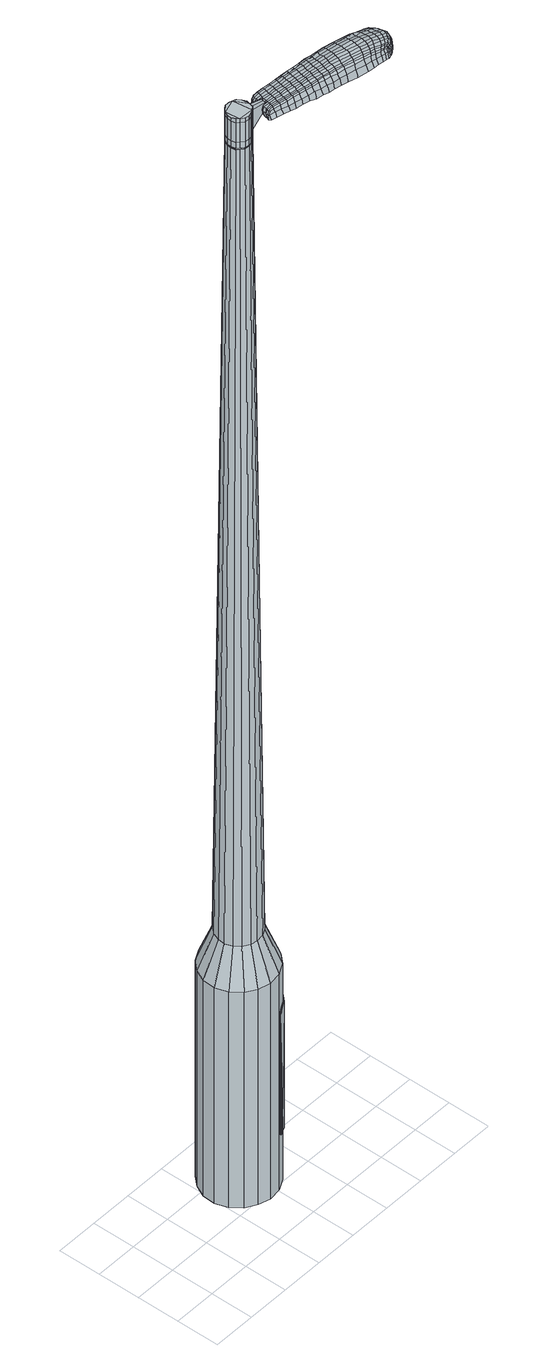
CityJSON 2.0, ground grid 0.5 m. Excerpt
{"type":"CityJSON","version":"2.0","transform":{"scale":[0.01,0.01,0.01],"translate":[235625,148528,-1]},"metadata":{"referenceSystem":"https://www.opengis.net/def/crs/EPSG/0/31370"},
"CityObjects":{
"object1":{"type":"GenericCityObject","attributes":{"cluster":119,"mean_distance_to_centroid":0.188,"new_centroid_x":235626.37,"new_centroid_y":148528.84,"mean_distance_to_camera":7.85,"H1":24.72,"H2":25.18,"Z_final":111.52,"cluster2":-1,"proj_x":235625.58,"proj_y":148532.4,"id_line":62579,"bearing_l":257.44,"distance":3.64,"orientation":"left","G_obj":347.44},"geometry":[{"type":"MultiSurface","lod":"2","boundaries":[[[0,1,2,3]],[[1,4,5,2]],[[4,6,7,5]],[[6,8,9,7]],[[8,10,11,9]],[[10,12,13,11]],[[12,14,15,13]],[[14,16,17,15]],[[16,18,19,17]],[[18,20,21,19]],[[20,22,23,21]],[[22,24,25,23]],[[24,26,27,25]],[[26,28,29,27]],[[28,30,31,29]],[[30,32,33,31]],[[32,34,35,33]],[[34,0,3,35]],[[36,37,38,39]],[[38,40,41,42]],[[41,43,42]],[[42,44,45,46]],[[45,47,46]],[[46,48,49,50]],[[49,51,50]],[[42,46,50,38]],[[50,52,39,38]],[[53,36,39]],[[2,5,7,35]],[[7,9,11,15]],[[11,13,15]],[[15,17,19,23]],[[19,21,23]],[[23,25,27,31]],[[27,29,31]],[[15,23,31,7]],[[31,33,35,7]],[[3,2,35]],[[1,0,54,55]],[[0,34,56,54]],[[34,32,57,56]],[[32,30,58,57]],[[30,28,59,58]],[[28,26,60,59]],[[26,24,61,60]],[[24,22,62,61]],[[22,20,63,62]],[[20,18,64,63]],[[18,16,65,64]],[[16,14,66,65]],[[14,12,67,66]],[[12,10,68,67]],[[10,8,69,68]],[[8,6,70,69]],[[6,4,71,70]],[[4,1,55,71]],[[55,54,72,73]],[[54,56,74,72]],[[56,57,75,74]],[[57,58,76,75]],[[58,59,77,76]],[[59,60,78,77]],[[60,61,79,78]],[[61,62,80,79]],[[62,63,81,80]],[[63,64,82,81]],[[64,65,83,82]],[[65,66,84,83]],[[66,67,85,84]],[[67,68,86,85]],[[68,69,87,86]],[[69,70,88,87]],[[70,71,89,88]],[[71,55,73,89]],[[72,90,91,92]],[[93,94,90,72]],[[75,95,94,93]],[[96,97,95,75]],[[77,98,97,96]],[[78,99,98,77]],[[100,101,99,78]],[[80,102,101,100]],[[81,103,102,80]],[[104,105,103,81]],[[106,107,105,104]],[[108,109,107,106]],[[110,111,109,108]],[[112,113,111,110]],[[114,115,113,112]],[[88,116,115,114]],[[89,117,116,88]],[[92,91,117,89]],[[118,119,120,121]],[[122,118,121,123]],[[124,122,123,125]],[[126,124,125,127]],[[128,126,127,129]],[[130,128,129,131]],[[132,130,131,133]],[[134,132,133,135]],[[136,134,135,137]],[[138,136,137,139]],[[140,138,139,141]],[[142,140,141,143]],[[144,142,143,145]],[[146,144,145,147]],[[148,146,147,149]],[[150,148,149,151]],[[73,72,92]],[[74,93,72]],[[74,75,93]],[[76,96,75]],[[76,77,96]],[[79,100,78]],[[79,80,100]],[[82,104,81]],[[82,83,106,104]],[[83,84,108,106]],[[84,85,110,108]],[[85,86,112,110]],[[86,87,114,112]],[[87,88,114]],[[73,92,89]],[[152,91,90]],[[152,117,91]],[[153,115,116]],[[153,154,113,115]],[[154,155,111,113]],[[155,156,109,111]],[[156,157,107,109]],[[157,158,105,107]],[[158,103,105]],[[159,101,102]],[[159,99,101]],[[160,97,98]],[[160,95,97]],[[161,94,95]],[[161,90,94]],[[39,52,150,162]],[[152,90,163,151]],[[53,39,162,119]],[[90,161,120,163]],[[36,53,119,118]],[[161,95,121,120]],[[37,36,118,122]],[[95,160,123,121]],[[38,37,122,124]],[[160,98,125,123]],[[40,38,124,126]],[[98,99,127,125]],[[41,40,126,128]],[[99,159,129,127]],[[43,41,128,130]],[[159,102,131,129]],[[42,43,130,132]],[[102,103,133,131]],[[44,42,132,134]],[[103,158,135,133]],[[45,44,134,136]],[[158,157,137,135]],[[47,45,136,138]],[[157,156,139,137]],[[46,47,138,140]],[[156,155,141,139]],[[48,46,140,142]],[[155,154,143,141]],[[49,48,142,144]],[[154,153,145,143]],[[51,49,144,146]],[[153,116,147,145]],[[50,51,146,148]],[[116,117,149,147]],[[52,50,148,150]],[[117,152,151,149]],[[150,151,164,165]],[[151,163,166,164]],[[163,120,167,166]],[[120,119,168,167]],[[119,162,169,168]],[[162,150,165,169]],[[170,171,172,173]],[[174,170,173,175]],[[170,174,176,177]],[[171,170,177,178]],[[179,180,181,182]],[[183,179,182,184]],[[179,183,185,186]],[[180,179,186,187]],[[188,189,190,191]],[[192,188,191,193]],[[188,192,194,195]],[[189,188,195,196]],[[197,198,199,200]],[[201,197,200,202]],[[197,201,203,204]],[[198,197,204,205]],[[206,207,208,209]],[[210,206,209,211]],[[206,210,212,213]],[[207,206,213,214]],[[215,216,217,218]],[[219,215,218,220]],[[215,219,221,222]],[[216,215,222,223]],[[224,225,226,227]],[[216,224,227,217]],[[224,216,223,228]],[[225,224,228,229]],[[230,231,232,233]],[[225,230,233,226]],[[230,225,229,234]],[[231,230,234,235]],[[236,174,175,237]],[[231,236,237,232]],[[236,231,235,238]],[[174,236,238,176]],[[239,240,241,242]],[[243,239,242,244]],[[239,243,245,246]],[[240,239,246,247]],[[248,249,250,251]],[[240,248,251,241]],[[248,240,247,252]],[[249,248,252,253]],[[254,255,256,257]],[[249,254,257,250]],[[254,249,253,258]],[[255,254,258,259]],[[260,261,262,263]],[[255,260,263,256]],[[260,255,259,264]],[[261,260,264,265]],[[266,171,178,267]],[[261,266,267,262]],[[266,261,265,268]],[[171,266,268,172]],[[269,270,271,272]],[[273,269,272,274]],[[269,273,275,276]],[[270,269,276,277]],[[278,279,280,281]],[[270,278,281,271]],[[278,270,277,282]],[[279,278,282,283]],[[284,285,286,287]],[[279,284,287,280]],[[284,279,283,288]],[[285,284,288,289]],[[290,183,184,291]],[[285,290,291,286]],[[290,285,289,292]],[[183,290,292,185]],[[293,294,295,296]],[[297,293,296,298]],[[293,297,299,300]],[[294,293,300,301]],[[302,303,304,305]],[[294,302,305,295]],[[302,294,301,306]],[[303,302,306,307]],[[308,309,310,311]],[[303,308,311,304]],[[308,303,307,312]],[[309,308,312,313]],[[314,315,316,317]],[[309,314,317,310]],[[314,309,313,318]],[[315,314,318,319]],[[320,180,187,321]],[[315,320,321,316]],[[320,315,319,322]],[[180,320,322,181]],[[323,209,208,324]],[[325,323,324,326]],[[323,325,327,328]],[[209,323,328,211]],[[329,325,326,330]],[[331,329,330,332]],[[329,331,333,334]],[[325,329,334,327]],[[335,331,332,336]],[[337,335,336,338]],[[335,337,339,340]],[[331,335,340,333]],[[341,337,338,342]],[[343,341,342,344]],[[341,343,345,346]],[[337,341,346,339]],[[347,343,344,348]],[[198,347,348,199]],[[347,198,205,349]],[[343,347,349,345]],[[350,351,196,195]],[[352,350,195,194]],[[350,352,353,354]],[[351,350,354,355]],[[356,357,355,354]],[[358,356,354,353]],[[356,358,359,360]],[[357,356,360,361]],[[362,363,361,360]],[[364,362,360,359]],[[362,364,365,366]],[[363,362,366,367]],[[368,369,367,366]],[[370,368,366,365]],[[368,370,203,201]],[[369,368,201,202]],[[371,372,373,374]],[[273,371,374,275]],[[371,273,274,375]],[[372,371,375,376]],[[377,192,193,378]],[[372,377,378,373]],[[377,372,376,379]],[[192,377,379,194]],[[380,381,382,383]],[[219,380,383,221]],[[380,219,220,384]],[[381,380,384,385]],[[386,387,388,389]],[[381,386,389,382]],[[386,381,385,390]],[[387,386,390,391]],[[392,189,196,393]],[[387,392,393,388]],[[392,387,391,394]],[[189,392,394,190]],[[395,396,397,398]],[[177,395,398,178]],[[395,177,176,399]],[[396,395,399,400]],[[401,402,403,404]],[[396,401,404,397]],[[401,396,400,405]],[[402,401,405,406]],[[407,200,199,408]],[[402,407,408,403]],[[407,402,406,409]],[[200,407,409,202]],[[410,411,412,413]],[[182,410,413,184]],[[410,182,181,414]],[[411,410,414,415]],[[416,204,203,417]],[[411,416,417,412]],[[416,411,415,418]],[[204,416,418,205]],[[419,420,421,422]],[[297,419,422,299]],[[419,297,298,423]],[[420,419,423,424]],[[425,210,211,426]],[[420,425,426,421]],[[425,420,424,427]],[[210,425,427,212]],[[428,429,430,431]],[[243,428,431,245]],[[428,243,244,432]],[[429,428,432,433]],[[434,435,436,437]],[[429,434,437,430]],[[434,429,433,438]],[[435,434,438,439]],[[440,207,214,441]],[[435,440,441,436]],[[440,435,439,442]],[[207,440,442,208]],[[443,444,433,432]],[[242,443,432,244]],[[443,242,241,445]],[[444,443,445,446]],[[447,448,439,438]],[[444,447,438,433]],[[447,444,446,449]],[[448,447,449,450]],[[451,324,208,442]],[[448,451,442,439]],[[451,448,450,452]],[[324,451,452,326]],[[453,454,455,456]],[[300,453,456,301]],[[453,300,299,422]],[[454,453,422,421]],[[457,328,327,458]],[[454,457,458,455]],[[457,454,421,426]],[[328,457,426,211]],[[459,460,446,445]],[[251,459,445,241]],[[459,251,250,461]],[[460,459,461,462]],[[463,464,450,449]],[[460,463,449,446]],[[463,460,462,465]],[[464,463,465,466]],[[467,330,326,452]],[[464,467,452,450]],[[467,464,466,468]],[[330,467,468,332]],[[469,470,471,472]],[[306,469,472,307]],[[469,306,301,456]],[[470,469,456,455]],[[473,334,333,474]],[[470,473,474,471]],[[473,470,455,458]],[[334,473,458,327]],[[475,476,462,461]],[[257,475,461,250]],[[475,257,256,477]],[[476,475,477,478]],[[479,480,466,465]],[[476,479,465,462]],[[479,476,478,481]],[[480,479,481,482]],[[483,336,332,468]],[[480,483,468,466]],[[483,480,482,484]],[[336,483,484,338]],[[485,486,487,488]],[[312,485,488,313]],[[485,312,307,472]],[[486,485,472,471]],[[489,340,339,490]],[[486,489,490,487]],[[489,486,471,474]],[[340,489,474,333]],[[491,492,478,477]],[[263,491,477,256]],[[491,263,262,493]],[[492,491,493,494]],[[495,496,482,481]],[[492,495,481,478]],[[495,492,494,497]],[[496,495,497,498]],[[499,342,338,484]],[[496,499,484,482]],[[499,496,498,500]],[[342,499,500,344]],[[501,502,503,504]],[[318,501,504,319]],[[501,318,313,488]],[[502,501,488,487]],[[505,346,345,506]],[[502,505,506,503]],[[505,502,487,490]],[[346,505,490,339]],[[507,508,494,493]],[[267,507,493,262]],[[507,267,178,398]],[[508,507,398,397]],[[509,510,498,497]],[[508,509,497,494]],[[509,508,397,404]],[[510,509,404,403]],[[511,348,344,500]],[[510,511,500,498]],[[511,510,403,408]],[[348,511,408,199]],[[512,513,415,414]],[[322,512,414,181]],[[512,322,319,504]],[[513,512,504,503]],[[514,349,205,418]],[[513,514,418,415]],[[514,513,503,506]],[[349,514,506,345]],[[515,516,376,375]],[[272,515,375,274]],[[515,272,271,517]],[[516,515,517,518]],[[519,352,194,379]],[[516,519,379,376]],[[519,516,518,520]],[[352,519,520,353]],[[521,522,523,524]],[[222,521,524,223]],[[521,222,221,383]],[[522,521,383,382]],[[525,526,527,528]],[[522,525,528,523]],[[525,522,382,389]],[[526,525,389,388]],[[529,351,355,530]],[[526,529,530,527]],[[529,526,388,393]],[[351,529,393,196]],[[531,532,518,517]],[[281,531,517,271]],[[531,281,280,533]],[[532,531,533,534]],[[535,358,353,520]],[[532,535,520,518]],[[535,532,534,536]],[[358,535,536,359]],[[537,538,539,540]],[[228,537,540,229]],[[537,228,223,524]],[[538,537,524,523]],[[541,542,543,544]],[[538,541,544,539]],[[541,538,523,528]],[[542,541,528,527]],[[545,357,361,546]],[[542,545,546,543]],[[545,542,527,530]],[[357,545,530,355]],[[547,548,534,533]],[[287,547,533,280]],[[547,287,286,549]],[[548,547,549,550]],[[551,364,359,536]],[[548,551,536,534]],[[551,548,550,552]],[[364,551,552,365]],[[553,554,555,556]],[[234,553,556,235]],[[553,234,229,540]],[[554,553,540,539]],[[557,558,559,560]],[[554,557,560,555]],[[557,554,539,544]],[[558,557,544,543]],[[561,363,367,562]],[[558,561,562,559]],[[561,558,543,546]],[[363,561,546,361]],[[563,564,550,549]],[[291,563,549,286]],[[563,291,184,413]],[[564,563,413,412]],[[565,370,365,552]],[[564,565,552,550]],[[565,564,412,417]],[[370,565,417,203]],[[566,567,400,399]],[[238,566,399,176]],[[566,238,235,556]],[[567,566,556,555]],[[568,569,406,405]],[[567,568,405,400]],[[568,567,555,560]],[[569,568,560,559]],[[570,369,202,409]],[[569,570,409,406]],[[570,569,559,562]],[[369,570,562,367]],[[571,572,573,574]],[[574,573,575,576]],[[577,575,573,578]],[[578,573,572,579]],[[580,581,582,583]],[[583,582,584,585]],[[586,584,582,587]],[[587,582,581,588]],[[589,590,591,592]],[[592,591,593,594]],[[595,593,591,596]],[[596,591,590,597]],[[598,599,600,601]],[[601,600,602,603]],[[604,602,600,605]],[[605,600,599,606]],[[607,608,609,610]],[[610,609,611,612]],[[613,611,609,614]],[[614,609,608,615]],[[616,617,618,619]],[[619,618,620,621]],[[622,620,618,623]],[[623,618,617,624]],[[625,626,627,628]],[[628,627,617,616]],[[624,617,627,629]],[[629,627,626,630]],[[631,632,633,634]],[[634,633,626,625]],[[630,626,633,635]],[[635,633,632,636]],[[576,575,637,638]],[[638,637,632,631]],[[636,632,637,639]],[[639,637,575,577]],[[640,641,642,643]],[[643,642,644,645]],[[646,644,642,647]],[[647,642,641,648]],[[649,650,651,652]],[[652,651,641,640]],[[648,641,651,653]],[[653,651,650,654]],[[655,656,657,658]],[[658,657,650,649]],[[654,650,657,659]],[[659,657,656,660]],[[661,662,663,664]],[[664,663,656,655]],[[660,656,663,665]],[[665,663,662,666]],[[579,572,667,668]],[[668,667,662,661]],[[666,662,667,669]],[[669,667,572,571]],[[670,671,672,673]],[[673,672,674,675]],[[676,674,672,677]],[[677,672,671,678]],[[679,680,681,682]],[[682,681,671,670]],[[678,671,681,683]],[[683,681,680,684]],[[685,686,687,688]],[[688,687,680,679]],[[684,680,687,689]],[[689,687,686,690]],[[585,584,691,692]],[[692,691,686,685]],[[690,686,691,693]],[[693,691,584,586]],[[694,695,696,697]],[[697,696,698,699]],[[700,698,696,701]],[[701,696,695,702]],[[703,704,705,706]],[[706,705,695,694]],[[702,695,705,707]],[[707,705,704,708]],[[709,710,711,712]],[[712,711,704,703]],[[708,704,711,713]],[[713,711,710,714]],[[715,716,717,718]],[[718,717,710,709]],[[714,710,717,719]],[[719,717,716,720]],[[588,581,721,722]],[[722,721,716,715]],[[720,716,721,723]],[[723,721,581,580]],[[607,610,724,725]],[[725,724,726,727]],[[728,726,724,729]],[[729,724,610,612]],[[727,726,730,731]],[[731,730,732,733]],[[734,732,730,735]],[[735,730,726,728]],[[733,732,736,737]],[[737,736,738,739]],[[740,738,736,741]],[[741,736,732,734]],[[739,738,742,743]],[[743,742,744,745]],[[746,744,742,747]],[[747,742,738,740]],[[745,744,748,749]],[[749,748,599,598]],[[606,599,748,750]],[[750,748,744,746]],[[597,751,752,596]],[[596,752,753,595]],[[754,753,752,755]],[[755,752,751,756]],[[756,757,758,755]],[[755,758,759,754]],[[760,759,758,761]],[[761,758,757,762]],[[762,763,764,761]],[[761,764,765,760]],[[766,765,764,767]],[[767,764,763,768]],[[768,769,770,767]],[[767,770,771,766]],[[604,771,770,602]],[[602,770,769,603]],[[772,773,774,775]],[[775,774,674,676]],[[675,674,774,776]],[[776,774,773,777]],[[594,593,778,779]],[[779,778,773,772]],[[777,773,778,780]],[[780,778,593,595]],[[781,782,783,784]],[[784,783,620,622]],[[621,620,783,785]],[[785,783,782,786]],[[787,788,789,790]],[[790,789,782,781]],[[786,782,789,791]],[[791,789,788,792]],[[597,590,793,794]],[[794,793,788,787]],[[792,788,793,795]],[[795,793,590,589]],[[796,797,798,799]],[[799,798,578,579]],[[577,578,798,800]],[[800,798,797,801]],[[802,803,804,805]],[[805,804,797,796]],[[801,797,804,806]],[[806,804,803,807]],[[598,601,808,809]],[[809,808,803,802]],[[807,803,808,810]],[[810,808,601,603]],[[811,812,813,814]],[[814,813,583,585]],[[580,583,813,815]],[[815,813,812,816]],[[604,605,817,818]],[[818,817,812,811]],[[816,812,817,819]],[[819,817,605,606]],[[820,821,822,823]],[[823,822,698,700]],[[699,698,822,824]],[[824,822,821,825]],[[612,611,826,827]],[[827,826,821,820]],[[825,821,826,828]],[[828,826,611,613]],[[829,830,831,646]],[[831,644,646]],[[645,644,831,832]],[[832,831,830,833]],[[834,835,836,837]],[[837,836,830,829]],[[833,830,836,838]],[[838,836,835,839]],[[615,608,840,841]],[[841,840,835,834]],[[839,835,840,842]],[[842,840,608,607]],[[833,843,844,832]],[[832,844,643,645]],[[640,643,844,845]],[[845,844,843,846]],[[839,847,848,838]],[[838,848,843,833]],[[846,843,848,849]],[[849,848,847,850]],[[607,725,851,842]],[[842,851,847,839]],[[850,847,851,852]],[[852,851,725,727]],[[853,854,855,856]],[[856,855,701,702]],[[700,701,855,823]],[[823,855,854,820]],[[728,729,857,858]],[[858,857,854,853]],[[820,854,857,827]],[[827,857,729,612]],[[846,859,860,845]],[[845,860,652,640]],[[649,652,860,861]],[[861,860,859,862]],[[850,863,864,849]],[[849,864,859,846]],[[862,859,864,865]],[[865,864,863,866]],[[727,731,867,852]],[[852,867,863,850]],[[866,863,867,868]],[[868,867,731,733]],[[869,870,871,872]],[[872,871,707,708]],[[702,707,871,856]],[[856,871,870,853]],[[734,735,873,874]],[[874,873,870,869]],[[853,870,873,858]],[[858,873,735,728]],[[862,875,876,861]],[[861,876,658,649]],[[655,658,876,877]],[[877,876,875,878]],[[866,879,880,865]],[[865,880,875,862]],[[878,875,880,881]],[[881,880,879,882]],[[733,737,883,868]],[[868,883,879,866]],[[882,879,883,884]],[[884,883,737,739]],[[885,886,887,888]],[[888,887,713,714]],[[708,713,887,872]],[[872,887,886,869]],[[740,741,889,890]],[[890,889,886,885]],[[869,886,889,874]],[[874,889,741,734]],[[878,891,892,877]],[[877,892,664,655]],[[661,664,892,893]],[[893,892,891,894]],[[882,895,896,881]],[[881,896,891,878]],[[894,891,896,897]],[[897,896,895,898]],[[739,743,899,884]],[[884,899,895,882]],[[898,895,899,900]],[[900,899,743,745]],[[901,902,903,904]],[[904,903,719,720]],[[714,719,903,888]],[[888,903,902,885]],[[746,747,905,906]],[[906,905,902,901]],[[885,902,905,890]],[[890,905,747,740]],[[894,907,908,893]],[[893,908,668,661]],[[579,668,908,799]],[[799,908,907,796]],[[898,909,910,897]],[[897,910,907,894]],[[796,907,910,805]],[[805,910,909,802]],[[745,749,911,900]],[[900,911,909,898]],[[802,909,911,809]],[[809,911,749,598]],[[816,912,913,815]],[[815,913,723,580]],[[720,723,913,904]],[[904,913,912,901]],[[606,750,914,819]],[[819,914,912,816]],[[901,912,914,906]],[[906,914,750,746]],[[777,915,916,776]],[[776,916,673,675]],[[670,673,916,917]],[[917,916,915,918]],[[595,753,919,780]],[[780,919,915,777]],[[918,915,919,920]],[[920,919,753,754]],[[921,922,923,924]],[[924,923,623,624]],[[622,623,923,784]],[[784,923,922,781]],[[925,926,927,928]],[[928,927,922,921]],[[781,922,927,790]],[[790,927,926,787]],[[756,751,929,930]],[[930,929,926,925]],[[787,926,929,794]],[[794,929,751,597]],[[918,931,932,917]],[[917,932,682,670]],[[679,682,932,933]],[[933,932,931,934]],[[754,759,935,920]],[[920,935,931,918]],[[934,931,935,936]],[[936,935,759,760]],[[937,938,939,940]],[[940,939,629,630]],[[624,629,939,924]],[[924,939,938,921]],[[941,942,943,944]],[[944,943,938,937]],[[921,938,943,928]],[[928,943,942,925]],[[762,757,945,946]],[[946,945,942,941]],[[925,942,945,930]],[[930,945,757,756]],[[934,947,948,933]],[[933,948,688,679]],[[685,688,948,949]],[[949,948,947,950]],[[760,765,951,936]],[[936,951,947,934]],[[950,947,951,952]],[[952,951,765,766]],[[953,954,955,956]],[[956,955,635,636]],[[630,635,955,940]],[[940,955,954,937]],[[957,958,959,960]],[[960,959,954,953]],[[937,954,959,944]],[[944,959,958,941]],[[768,763,961,962]],[[962,961,958,957]],[[941,958,961,946]],[[946,961,763,762]],[[950,963,964,949]],[[949,964,692,685]],[[585,692,964,814]],[[814,964,963,811]],[[766,771,965,952]],[[952,965,963,950]],[[811,963,965,818]],[[818,965,771,604]],[[801,966,967,800]],[[800,967,639,577]],[[636,639,967,956]],[[956,967,966,953]],[[807,968,969,806]],[[806,969,966,801]],[[953,966,969,960]],[[960,969,968,957]],[[603,769,970,810]],[[810,970,968,807]],[[957,968,970,962]],[[962,970,769,768]],[[571,574,173,172]],[[574,576,175,173]],[[586,587,186,185]],[[587,588,187,186]],[[589,592,191,190]],[[592,594,193,191]],[[613,614,213,212]],[[614,615,214,213]],[[616,619,218,217]],[[619,621,220,218]],[[625,628,227,226]],[[628,616,217,227]],[[631,634,233,232]],[[634,625,226,233]],[[576,638,237,175]],[[638,631,232,237]],[[646,647,246,245]],[[647,648,247,246]],[[648,653,252,247]],[[653,654,253,252]],[[654,659,258,253]],[[659,660,259,258]],[[660,665,264,259]],[[665,666,265,264]],[[666,669,268,265]],[[669,571,172,268]],[[676,677,276,275]],[[677,678,277,276]],[[678,683,282,277]],[[683,684,283,282]],[[684,689,288,283]],[[689,690,289,288]],[[690,693,292,289]],[[693,586,185,292]],[[694,697,296,295]],[[697,699,298,296]],[[703,706,305,304]],[[706,694,295,305]],[[709,712,311,310]],[[712,703,304,311]],[[715,718,317,316]],[[718,709,310,317]],[[588,722,321,187]],[[722,715,316,321]],[[772,775,374,373]],[[775,676,275,374]],[[594,779,378,193]],[[779,772,373,378]],[[621,785,384,220]],[[785,786,385,384]],[[786,791,390,385]],[[791,792,391,390]],[[792,795,394,391]],[[795,589,190,394]],[[699,824,423,298]],[[824,825,424,423]],[[825,828,427,424]],[[828,613,212,427]],[[829,646,431,430]],[[646,245,431]],[[834,837,437,436]],[[837,829,430,437]],[[615,841,441,214]],[[841,834,436,441]],[[971,972,973,974]],[[975,976,974,973]],[[977,978,979,980]],[[981,982,983,984]],[[972,985,986,973]],[[987,975,973,986]],[[988,977,980,989]],[[990,991,982,981]],[[985,992,993,986]],[[993,994,987,986]],[[995,988,989,996]],[[997,991,990,998]],[[992,999,1000,993]],[[1000,1001,994,993]],[[1002,995,996,1003]],[[1004,997,998,1005]],[[1006,1007,1008,1009]],[[1010,1011,1007,1006]],[[1010,1012,1013,1011]],[[1012,1014,1015,1013]],[[1016,1017,1018,1019]],[[1020,1021,1017,1016]],[[1022,1023,1021,1020]],[[1024,1025,1023,1022]],[[1019,1008,1007,1016]],[[1016,1007,1011,1020]],[[1011,1013,1022,1020]],[[1013,1015,1024,1022]],[[980,979,976,975]],[[989,980,975,987]],[[994,996,989,987]],[[1001,1003,996,994]],[[981,984,978,977]],[[990,981,977,988]],[[998,990,988,995]],[[1005,998,995,1002]],[[982,1006,1009,983]],[[991,1010,1006,982]],[[1012,1010,991,997]],[[1014,1012,997,1004]],[[1026,1027,1028,1029]],[[1028,1030,1031,1032]],[[1028,1032,1033,1034]],[[1028,1034,1029]],[[1035,1026,1029,1036]],[[1037,1036,1029,1038]],[[1039,1038,1029]],[[1040,1028,1027,1041]],[[1042,1040,1041,1043]],[[1044,1042,1043,1045]],[[1046,1044,1045,1047]],[[1048,1046,1047,1049]],[[1049,1050,1051,1052]],[[1049,1052,1053,1054]],[[1049,1054,1055,1056]],[[1055,1057,1058,1059]],[[1055,1059,1060,1061]],[[1055,1061,1056]],[[1049,1056,1048]],[[1062,1063,1027,1026]],[[1064,1065,1030,1028]],[[1066,1067,1039,1029]],[[1063,1068,1041,1027]],[[1069,1064,1028,1040]],[[1068,1070,1043,1041]],[[1071,1069,1040,1042]],[[1070,1072,1045,1043]],[[1073,1071,1042,1044]],[[1072,1074,1047,1045]],[[1075,1073,1044,1046]],[[1074,1076,1049,1047]],[[1077,1075,1046,1048]],[[1076,1078,1050,1049]],[[1079,1080,1057,1055]],[[1081,1077,1048,1056]],[[1051,1050,1078,1082]],[[1052,1051,1082,1083]],[[1053,1052,1083,1084]],[[1054,1053,1084,1085]],[[1055,1054,1085,1079]],[[1086,1062,1026,1035]],[[1087,1086,1035,1036]],[[1088,1087,1036,1037]],[[1089,1088,1037,1038]],[[1067,1089,1038,1039]],[[1031,1030,1065,1090]],[[1058,1057,1080,1091]],[[1032,1031,1090,1092]],[[1033,1032,1092,1093]],[[1034,1033,1093,1094]],[[1029,1034,1094,1066]],[[1059,1058,1091,1095]],[[1060,1059,1095,1096]],[[1061,1060,1096,1097]],[[1056,1061,1097,1081]]]}]}
},
"vertices":[
[181,76,384],[175,63,384],[175,63,96],[181,76,96],[165,52,384],[165,52,96],[152,45,384],[152,45,96],[137,43,384],[137,43,96],[123,47,384],[123,47,96],[111,54,384],[111,54,96],[102,66,384],[102,66,96],[97,80,384],[97,80,96],[98,95,384],[98,95,96],[104,108,384],[104,108,96],[114,119,384],[114,119,96],[127,126,384],[127,126,96],[141,128,384],[141,128,96],[156,125,384],[156,125,96],[168,117,384],[168,117,96],[177,105,384],[177,105,96],[181,91,384],[181,91,96],[151,92,1524],[148,96,1524],[144,98,1524],[152,83,1524],[140,99,1524],[135,99,1524],[128,93,1524],[131,96,1524],[126,89,1524],[126,84,1524],[130,76,1524],[127,79,1524],[134,73,1524],[139,72,1524],[147,75,1524],[143,73,1524],[151,78,1524],[153,87,1524],[164,80,429],[161,72,429],[164,89,429],[162,97,429],[156,104,429],[149,109,429],[140,111,429],[132,110,429],[124,106,429],[118,99,429],[115,91,429],[114,82,429],[117,74,429],[122,67,429],[130,62,429],[138,61,429],[147,62,429],[155,66,429],[152,83,1483],[151,78,1483],[153,87,1483],[151,92,1483],[148,96,1483],[144,98,1483],[140,99,1483],[135,99,1483],[131,96,1483],[128,93,1483],[126,89,1483],[126,84,1483],[127,79,1483],[130,76,1483],[134,73,1483],[139,72,1483],[143,73,1483],[147,75,1483],[152,83,1485],[150,79,1485],[150,79,1483],[152,87,1483],[152,87,1485],[151,92,1485],[148,95,1483],[148,95,1485],[144,98,1485],[140,99,1485],[135,98,1483],[135,98,1485],[131,96,1485],[128,93,1485],[127,88,1483],[127,88,1485],[127,84,1483],[127,84,1485],[128,80,1483],[128,80,1485],[131,76,1483],[131,76,1485],[134,74,1483],[134,74,1485],[139,73,1483],[139,73,1485],[143,73,1485],[147,75,1485],[151,92,1519],[153,87,1519],[153,87,1493],[151,92,1493],[148,96,1519],[148,96,1493],[144,98,1519],[144,98,1493],[140,99,1519],[140,99,1493],[135,99,1519],[135,99,1493],[131,96,1519],[131,96,1493],[128,93,1519],[128,93,1493],[126,89,1519],[126,89,1493],[126,84,1519],[126,84,1493],[127,79,1519],[127,79,1493],[130,76,1519],[130,76,1493],[134,73,1519],[134,73,1493],[139,72,1519],[139,72,1493],[143,73,1519],[143,73,1493],[147,75,1519],[147,75,1493],[151,78,1519],[151,78,1493],[151,78,1485],[139,72,1485],[134,73,1485],[130,76,1485],[127,79,1485],[126,84,1485],[126,89,1485],[135,99,1485],[148,96,1485],[153,87,1485],[152,83,1519],[152,83,1493],[170,76,1513],[170,76,1518],[171,79,1513],[171,82,1513],[171,82,1518],[171,79,1518],[239,43,1519],[232,45,1518],[233,44,1509],[240,42,1510],[247,41,1519],[248,40,1510],[246,43,1526],[238,45,1525],[231,47,1525],[247,81,1519],[240,82,1518],[239,81,1525],[246,80,1525],[256,79,1519],[255,78,1526],[257,81,1510],[249,82,1510],[242,84,1509],[315,48,1519],[314,44,1519],[315,44,1513],[316,48,1513],[315,52,1519],[316,52,1513],[313,52,1524],[314,48,1524],[313,45,1524],[243,64,1530],[236,66,1529],[235,62,1529],[242,61,1530],[252,62,1531],[251,59,1531],[253,66,1530],[244,68,1530],[236,69,1529],[164,81,1512],[163,79,1512],[165,79,1517],[165,81,1517],[165,84,1512],[166,84,1517],[166,84,1506],[165,81,1506],[164,78,1506],[297,32,1519],[294,32,1519],[294,31,1512],[297,30,1512],[299,32,1518],[300,31,1512],[299,33,1522],[297,33,1523],[293,34,1524],[289,33,1519],[283,34,1519],[284,32,1512],[289,31,1512],[289,34,1524],[283,35,1525],[277,35,1519],[270,36,1519],[271,34,1511],[278,33,1511],[277,36,1526],[269,38,1526],[258,39,1519],[259,37,1510],[258,40,1526],[168,64,1513],[175,62,1513],[174,63,1518],[167,65,1517],[162,66,1512],[163,66,1516],[163,64,1506],[168,62,1507],[176,60,1507],[182,59,1514],[189,57,1515],[189,59,1520],[182,61,1519],[183,58,1507],[190,56,1507],[197,55,1515],[204,53,1516],[203,55,1522],[196,57,1521],[197,54,1508],[205,52,1508],[211,51,1517],[218,49,1517],[217,51,1524],[210,53,1523],[212,49,1508],[219,47,1509],[225,47,1518],[224,49,1524],[226,45,1509],[305,67,1519],[302,68,1519],[302,67,1524],[305,65,1523],[308,66,1518],[307,65,1522],[309,67,1512],[307,68,1512],[303,69,1512],[298,69,1519],[292,71,1519],[291,70,1525],[297,68,1524],[299,70,1512],[294,72,1512],[286,73,1519],[279,75,1519],[278,73,1526],[285,71,1526],[288,74,1511],[280,76,1511],[267,77,1519],[266,76,1526],[269,78,1510],[174,93,1513],[182,92,1513],[183,93,1507],[176,94,1507],[169,94,1512],[170,95,1506],[170,93,1516],[174,92,1517],[181,91,1518],[189,91,1514],[197,90,1515],[198,91,1507],[191,92,1507],[188,90,1519],[196,88,1520],[204,88,1515],[211,87,1516],[213,88,1508],[206,89,1508],[203,87,1521],[210,86,1522],[219,86,1517],[226,85,1517],[228,86,1509],[220,87,1508],[218,85,1523],[225,83,1524],[233,84,1518],[235,85,1509],[232,82,1524],[170,80,1519],[170,77,1519],[178,78,1520],[177,76,1520],[178,81,1520],[171,83,1519],[185,77,1522],[184,74,1522],[192,75,1523],[192,72,1523],[193,78,1523],[186,80,1521],[200,73,1524],[199,71,1524],[207,72,1525],[206,69,1525],[207,75,1525],[200,77,1524],[214,70,1526],[213,67,1526],[221,69,1527],[221,66,1527],[222,72,1527],[215,74,1526],[228,67,1528],[228,64,1528],[229,71,1528],[311,49,1527],[310,45,1527],[311,53,1526],[306,54,1527],[306,50,1528],[305,46,1528],[300,51,1529],[299,48,1529],[300,56,1528],[293,57,1530],[293,53,1530],[292,49,1530],[286,55,1531],[285,51,1531],[286,59,1530],[277,61,1531],[277,57,1531],[276,53,1531],[264,59,1531],[264,56,1531],[265,63,1531],[309,64,1518],[311,62,1519],[312,62,1513],[311,65,1513],[308,64,1523],[310,61,1523],[313,57,1519],[314,57,1513],[312,57,1524],[302,32,1518],[304,34,1518],[303,34,1523],[300,34,1523],[302,31,1513],[305,33,1513],[307,35,1519],[310,38,1519],[309,39,1524],[306,36,1523],[308,35,1513],[311,38,1513],[313,41,1519],[311,41,1524],[314,41,1513],[238,47,1528],[239,49,1528],[232,50,1528],[231,49,1527],[247,45,1528],[247,46,1529],[240,51,1529],[240,54,1530],[233,56,1529],[233,53,1528],[248,49,1529],[249,52,1530],[241,58,1530],[234,59,1529],[250,55,1531],[245,78,1528],[245,76,1529],[254,74,1529],[254,77,1528],[238,80,1527],[238,77,1528],[244,72,1529],[253,70,1530],[237,73,1528],[167,93,1512],[166,91,1512],[167,90,1517],[168,92,1517],[168,94,1506],[167,92,1506],[165,88,1512],[167,87,1517],[166,88,1506],[161,67,1512],[161,69,1512],[162,68,1506],[161,66,1506],[162,67,1517],[162,69,1517],[162,71,1512],[162,74,1512],[163,73,1506],[162,70,1506],[163,71,1517],[163,74,1517],[163,76,1512],[164,76,1506],[164,76,1517],[167,66,1519],[168,68,1519],[175,64,1520],[175,66,1520],[168,70,1519],[169,72,1519],[175,68,1520],[176,71,1520],[169,75,1519],[177,73,1520],[173,91,1519],[173,89,1519],[180,88,1520],[180,90,1520],[172,86,1519],[179,85,1520],[182,62,1521],[182,64,1521],[189,60,1522],[189,62,1522],[183,66,1521],[183,69,1521],[190,64,1522],[190,67,1523],[184,71,1522],[191,70,1523],[188,88,1521],[187,87,1521],[195,85,1522],[195,87,1522],[187,83,1521],[194,82,1522],[196,58,1523],[196,60,1523],[203,56,1524],[204,58,1524],[197,62,1523],[198,65,1524],[204,61,1525],[205,63,1525],[198,68,1524],[205,66,1525],[202,86,1523],[202,84,1523],[209,82,1524],[210,85,1524],[201,80,1524],[208,79,1525],[210,54,1525],[211,56,1525],[217,52,1526],[218,54,1526],[211,59,1526],[212,62,1526],[218,57,1527],[219,60,1527],[213,64,1526],[220,63,1527],[217,83,1525],[216,81,1525],[224,80,1526],[224,82,1526],[216,78,1526],[223,76,1527],[224,51,1527],[225,52,1527],[226,55,1527],[226,58,1528],[227,61,1528],[231,81,1527],[231,79,1527],[230,75,1528],[306,64,1525],[307,62,1525],[302,65,1526],[304,63,1526],[309,58,1526],[305,59,1527],[298,34,1525],[301,35,1525],[297,36,1526],[295,34,1525],[303,37,1525],[306,39,1526],[302,40,1527],[299,37,1526],[308,42,1526],[304,43,1527],[297,67,1526],[298,64,1527],[291,68,1527],[292,66,1528],[300,60,1528],[293,62,1529],[290,35,1526],[291,36,1527],[285,38,1528],[284,36,1527],[294,38,1527],[296,41,1528],[289,43,1529],[287,40,1528],[298,44,1528],[291,46,1530],[285,70,1528],[286,68,1529],[277,72,1528],[278,69,1529],[286,63,1529],[278,65,1530],[278,37,1528],[279,39,1528],[271,41,1529],[270,39,1528],[281,41,1529],[282,44,1530],[274,46,1530],[272,43,1530],[284,47,1530],[275,49,1531],[266,74,1529],[266,72,1529],[265,68,1530],[258,42,1528],[259,43,1529],[260,46,1530],[261,49,1530],[263,52,1531],[233,45,1509],[232,47,1518],[239,45,1518],[240,44,1509],[248,43,1519],[249,42,1510],[247,45,1525],[239,47,1525],[232,49,1525],[239,79,1525],[240,80,1518],[247,79,1518],[246,78,1525],[255,77,1519],[254,76,1525],[257,79,1510],[249,80,1509],[242,82,1509],[313,45,1513],[312,45,1519],[313,48,1519],[314,48,1513],[313,52,1519],[314,52,1513],[311,52,1524],[312,49,1524],[311,45,1524],[235,62,1528],[236,65,1528],[243,64,1529],[242,61,1529],[252,62,1529],[251,59,1529],[253,65,1529],[244,67,1529],[237,69,1528],[166,78,1516],[166,78,1512],[166,81,1512],[167,81,1516],[167,84,1512],[168,83,1516],[168,84,1506],[167,81,1506],[166,78,1506],[294,33,1512],[294,34,1519],[297,34,1518],[297,32,1512],[299,34,1518],[299,33,1512],[298,35,1522],[297,35,1523],[294,36,1523],[284,34,1512],[283,36,1519],[289,35,1519],[290,33,1512],[289,36,1524],[283,37,1525],[271,36,1511],[270,38,1519],[278,36,1519],[279,35,1511],[277,38,1525],[270,40,1526],[259,41,1519],[260,39,1510],[258,42,1526],[175,65,1518],[176,63,1513],[168,65,1513],[168,67,1517],[164,67,1512],[165,68,1515],[164,66,1506],[169,64,1506],[176,62,1507],[190,61,1520],[190,59,1514],[183,61,1514],[182,63,1519],[184,60,1507],[191,58,1507],[204,57,1522],[204,55,1516],[197,57,1515],[197,59,1521],[198,56,1508],[205,53,1508],[218,53,1523],[219,51,1517],[211,53,1516],[211,55,1522],[212,51,1508],[219,49,1508],[226,49,1517],[225,51,1524],[226,47,1509],[301,65,1523],[302,66,1519],[305,65,1518],[304,64,1523],[306,64,1518],[306,63,1522],[307,65,1512],[306,66,1512],[303,67,1512],[291,68,1525],[292,69,1519],[297,67,1519],[296,66,1524],[298,69,1512],[293,70,1512],[277,71,1526],[278,73,1519],[286,71,1519],[285,70,1525],[287,72,1511],[280,74,1511],[267,75,1519],[266,74,1526],[269,76,1510],[183,91,1507],[182,90,1513],[174,91,1513],[175,92,1506],[169,92,1512],[170,93,1506],[170,91,1515],[174,90,1517],[181,89,1518],[198,89,1507],[197,88,1514],[189,89,1514],[190,90,1507],[188,88,1519],[196,87,1520],[213,86,1508],[211,85,1516],[204,86,1515],[205,87,1508],[203,85,1521],[210,84,1522],[227,84,1508],[226,83,1517],[219,84,1516],[220,85,1508],[217,83,1522],[225,82,1523],[233,82,1517],[235,83,1509],[232,80,1524],[171,80,1518],[171,77,1518],[178,78,1519],[178,76,1519],[179,81,1519],[172,82,1518],[186,76,1520],[185,74,1520],[193,75,1521],[192,72,1521],[194,78,1521],[186,79,1520],[200,73,1523],[199,71,1523],[207,72,1524],[207,69,1524],[208,75,1524],[201,76,1523],[215,70,1525],[214,67,1525],[222,69,1526],[221,66,1526],[222,72,1526],[215,73,1525],[229,67,1527],[228,64,1527],[230,70,1527],[309,46,1526],[309,49,1526],[309,53,1525],[305,54,1526],[305,50,1526],[305,47,1526],[299,48,1528],[299,51,1528],[299,55,1527],[293,57,1528],[292,53,1529],[292,50,1529],[285,51,1530],[285,55,1530],[286,58,1529],[277,60,1530],[277,56,1530],[276,53,1530],[264,56,1530],[264,59,1530],[265,63,1530],[310,61,1513],[309,61,1518],[308,63,1518],[309,64,1512],[306,62,1523],[308,60,1523],[311,56,1519],[312,57,1513],[310,56,1523],[302,36,1523],[303,35,1518],[301,34,1518],[300,35,1523],[301,33,1512],[304,34,1512],[307,40,1523],[309,39,1519],[306,37,1519],[305,38,1523],[306,36,1513],[309,39,1513],[311,42,1519],[309,42,1524],[312,42,1513],[232,51,1527],[239,49,1527],[239,48,1527],[232,50,1526],[247,46,1527],[248,47,1528],[234,56,1528],[241,55,1528],[240,52,1528],[233,53,1527],[249,50,1528],[250,53,1529],[242,58,1529],[235,59,1528],[250,56,1529],[254,74,1528],[245,75,1527],[245,77,1527],[254,75,1527],[238,78,1526],[238,77,1527],[245,72,1528],[253,70,1528],[238,73,1527],[169,90,1516],[168,91,1512],[168,92,1512],[169,91,1516],[169,92,1506],[169,91,1506],[168,87,1512],[168,87,1516],[169,88,1506],[164,67,1506],[163,68,1512],[163,67,1512],[164,68,1516],[164,69,1516],[165,72,1506],[164,73,1512],[164,70,1512],[165,70,1506],[165,71,1516],[165,73,1516],[165,76,1512],[166,75,1506],[166,76,1516],[169,68,1518],[168,67,1518],[175,65,1519],[175,66,1519],[170,72,1518],[169,70,1518],[176,68,1519],[177,71,1519],[170,75,1518],[177,73,1519],[180,88,1519],[174,89,1518],[174,90,1518],[181,89,1519],[173,86,1518],[180,84,1519],[183,64,1520],[182,63,1520],[190,61,1521],[190,62,1521],[184,69,1520],[183,66,1520],[190,64,1521],[191,67,1521],[184,71,1520],[192,70,1521],[195,85,1521],[188,86,1520],[188,87,1520],[195,86,1521],[187,83,1520],[194,81,1521],[197,60,1522],[197,59,1522],[204,57,1523],[204,58,1523],[198,65,1522],[198,63,1522],[205,61,1523],[205,63,1524],[199,68,1523],[206,66,1524],[210,82,1523],[202,83,1522],[203,85,1522],[210,83,1523],[202,80,1522],[209,79,1523],[211,56,1524],[211,55,1524],[218,54,1525],[218,55,1525],[213,62,1525],[212,59,1524],[219,57,1525],[220,60,1526],[213,65,1525],[220,63,1526],[224,79,1525],[217,81,1524],[217,82,1524],[224,81,1525],[216,77,1524],[223,76,1525],[225,53,1526],[225,52,1526],[227,58,1527],[226,55,1526],[228,61,1527],[231,78,1526],[231,79,1526],[230,74,1526],[306,61,1524],[305,63,1524],[301,64,1525],[303,62,1525],[308,57,1525],[304,58,1525],[296,37,1525],[300,36,1524],[298,36,1524],[294,36,1525],[301,41,1526],[305,40,1525],[303,38,1524],[299,38,1525],[307,43,1525],[303,44,1526],[298,64,1526],[297,65,1526],[291,67,1526],[292,65,1527],[299,60,1526],[292,61,1527],[285,39,1527],[291,38,1526],[289,37,1526],[284,38,1526],[289,43,1528],[296,42,1527],[293,39,1526],[287,41,1527],[297,45,1527],[290,46,1528],[285,67,1527],[285,69,1527],[277,70,1527],[277,69,1528],[286,63,1528],[277,65,1529],[271,42,1528],[279,40,1527],[278,39,1527],[270,40,1527],[274,47,1529],[282,45,1529],[280,42,1528],[272,44,1528],[284,48,1529],[275,50,1530],[266,71,1528],[266,73,1528],[265,67,1529],[259,44,1528],[259,43,1528],[262,50,1529],[260,47,1529],[263,53,1530],[164,66,1508],[165,73,1508],[197,64,1509],[195,57,1509],[218,59,1510],[216,51,1510],[256,50,1512],[254,41,1512],[236,45,1511],[238,54,1511],[274,46,1513],[287,43,1514],[285,35,1514],[272,37,1513],[167,79,1508],[198,72,1509],[219,67,1510],[258,59,1512],[241,63,1511],[276,55,1513],[289,52,1514],[168,86,1508],[200,80,1509],[221,76,1510],[260,68,1512],[243,72,1511],[291,61,1514],[278,64,1513],[170,92,1508],[202,88,1509],[223,84,1510],[262,77,1512],[245,81,1511],[293,69,1514],[280,73,1513],[300,41,1514],[305,41,1514],[303,34,1514],[298,33,1514],[302,49,1514],[307,48,1514],[304,57,1514],[308,55,1514],[306,66,1514],[310,62,1514],[310,43,1515],[314,45,1515],[314,44,1515],[309,39,1515],[311,47,1515],[314,46,1515],[312,51,1515],[314,47,1515],[313,56,1515],[315,48,1515],[166,119,334],[170,117,334],[170,117,165],[158,125,171],[166,119,165],[163,121,165],[161,123,166],[159,124,167],[158,125,169],[163,121,334],[161,123,333],[159,124,332],[158,125,331],[158,125,328],[178,105,165],[178,105,334],[183,91,165],[183,91,334],[182,76,165],[182,76,334],[176,62,165],[176,62,334],[166,51,165],[166,51,334],[162,49,334],[159,47,334],[157,46,333],[155,45,332],[154,44,331],[153,44,328],[162,49,165],[153,44,171],[154,44,169],[155,45,167],[157,46,166],[159,47,165],[165,117,334],[168,115,334],[168,115,165],[165,117,165],[156,123,171],[156,123,328],[176,104,334],[176,104,165],[180,91,334],[180,91,165],[179,77,334],[179,77,165],[174,64,334],[174,64,165],[165,53,334],[165,53,165],[161,51,334],[152,47,328],[152,47,171],[161,51,165],[158,50,334],[155,48,333],[154,47,332],[153,47,331],[162,119,334],[159,121,333],[157,122,332],[156,122,331],[162,119,165],[153,47,169],[159,121,166],[157,122,167],[156,122,169],[154,47,167],[155,48,166],[158,50,165]
]}
